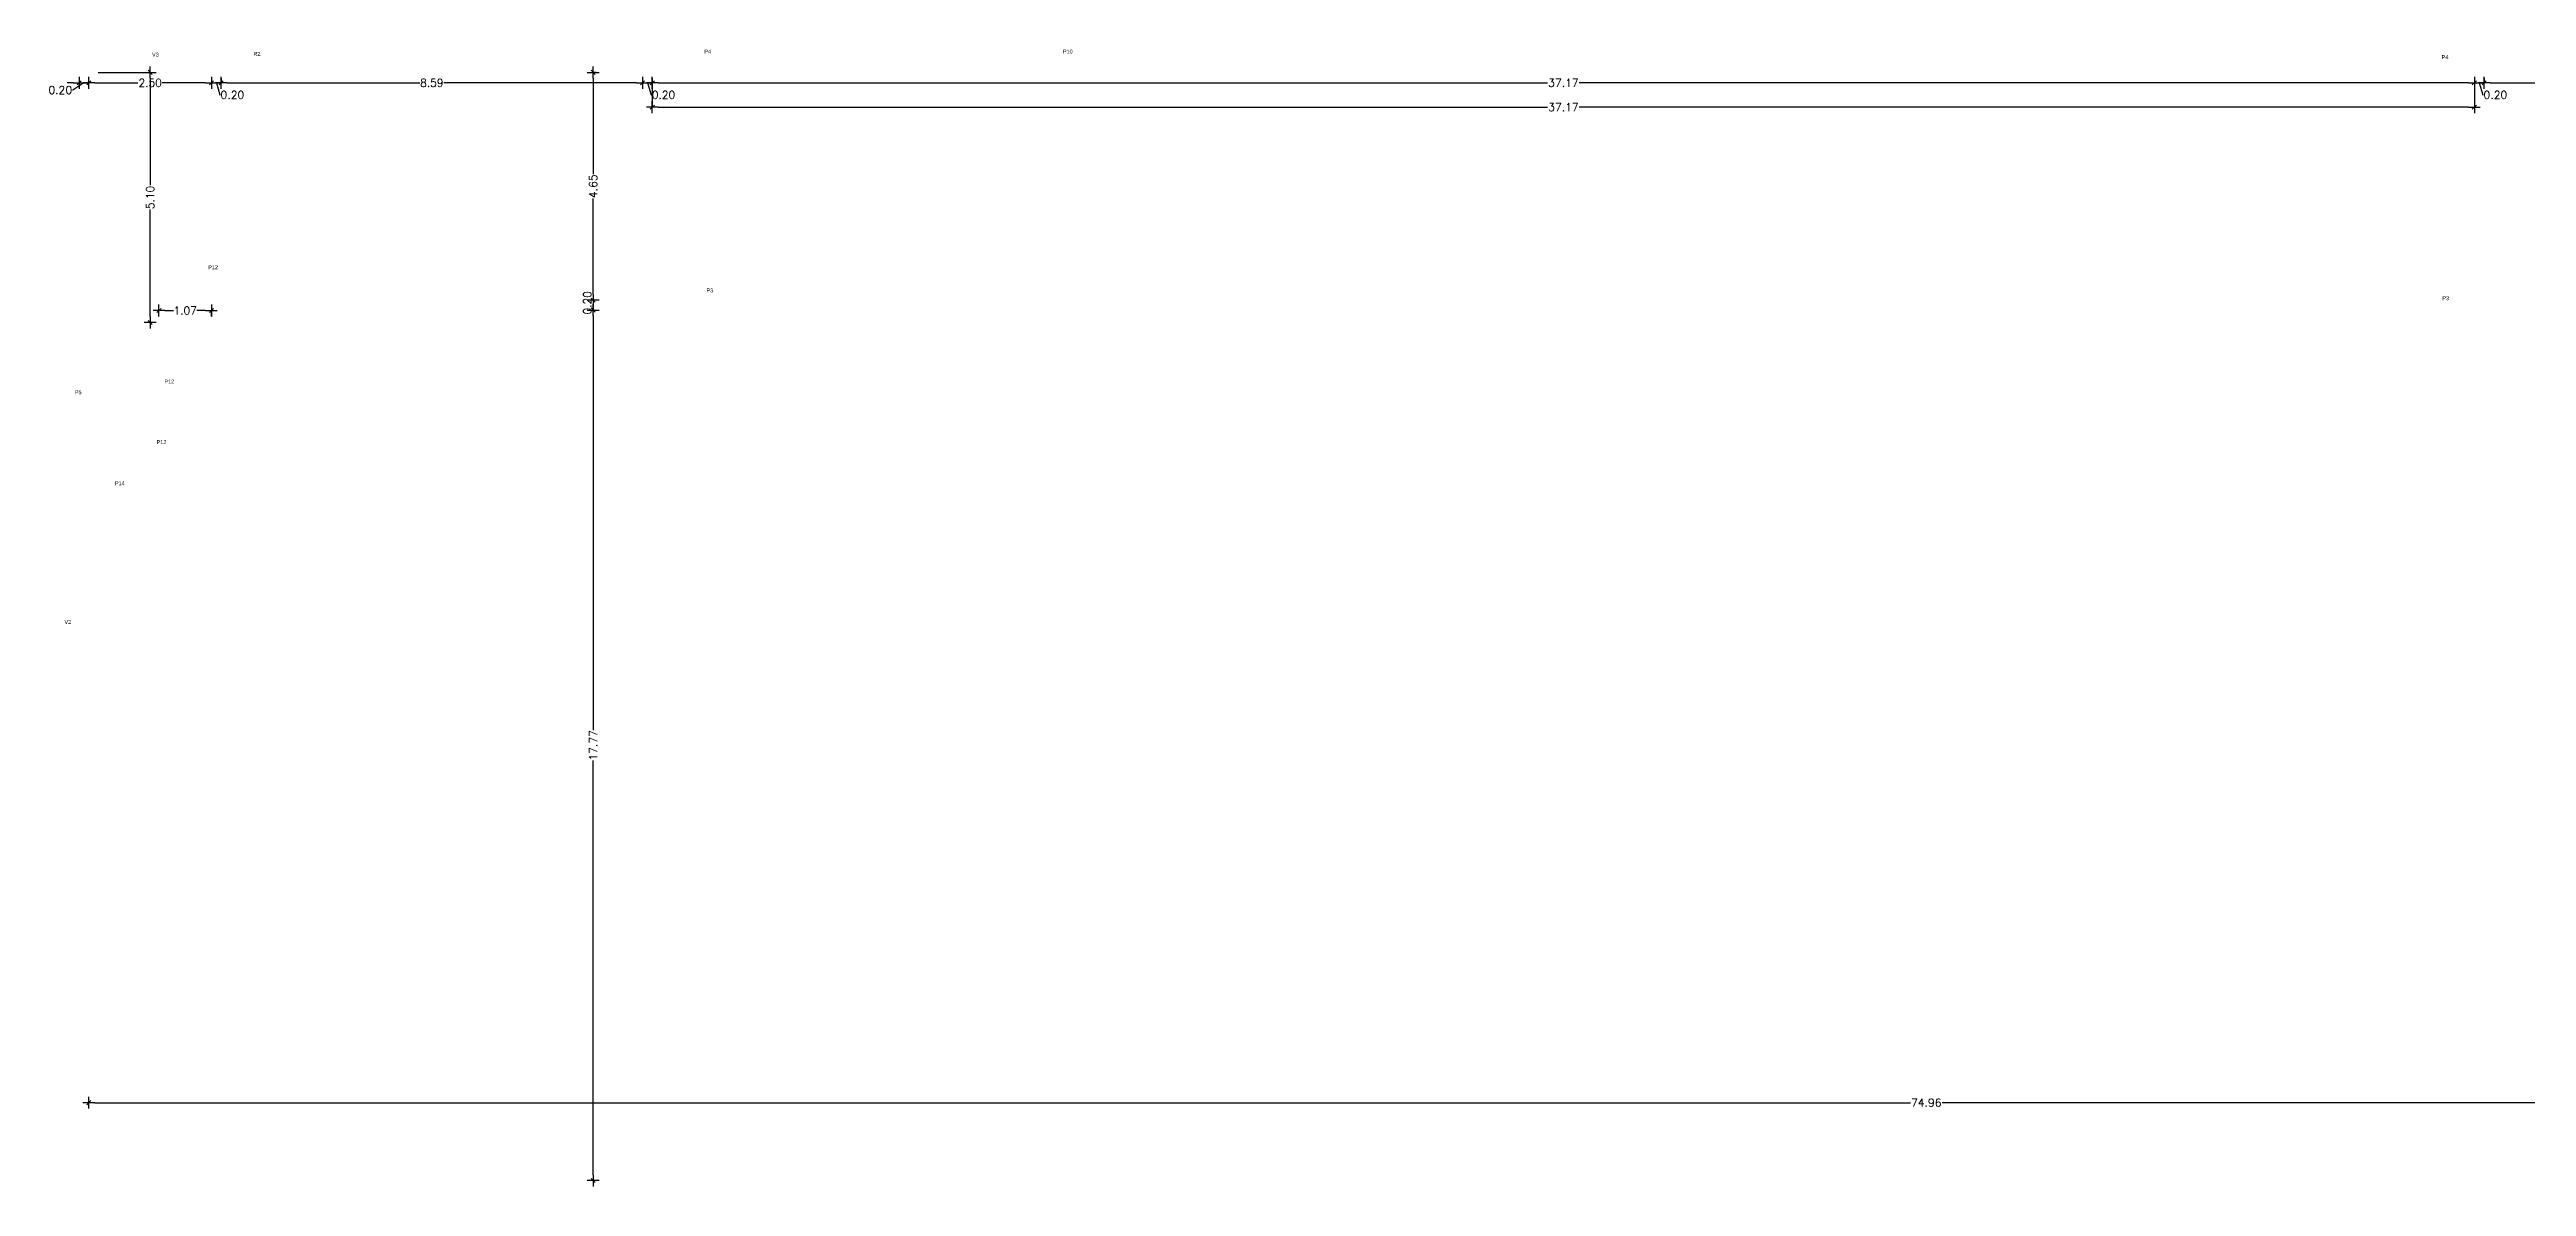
# Model space of a CAD drawing. Header units: metres. Extents: x 210 to 643, y -622 to 114.
# Drawn here: x 335.4 to 385.9, y -97.4 to -74.2 of the extents above; entities that cross this region are included whole.
import ezdxf

# ---------------------------------------------------------------- set-up
doc = ezdxf.new("R2010")
doc.units = ezdxf.units.M
for name, color, linetype in [('00.00 ACOTADO 1_100', 7, 'Continuous'), ('07.01 CARPINTERIA MEMORIA 1_50', 7, 'Continuous'), ('COTAS', 3, 'Continuous')]:
    doc.layers.add(name, color=color, linetype=linetype)
doc.styles.add('E-100', font='romans.shx', dxfattribs={"height": 0.16})
doc.styles.get("Standard").update_dxf_attribs({"font": 'arial.ttf'})
doc.dimstyles.new('E-100', dxfattribs={"dimtxt": 0.16, "dimasz": 0.12, "dimexe": 0, "dimexo": 0.12, "dimgap": 0.0035, "dimtad": 0, "dimzin": 0, "dimdsep": 46, "dimtxsty": 'E-100', "dimblk1": 'COTA', "dimblk2": 'COTA', "dimsah": 1, "dimcen": 1, "dimclre": 9, "dimadec": 0, "dimazin": 0, "dimtfac": 1, "dimtmove": 1, "dimatfit": 2, "dimfxl": 1, "dimtolj": 1, "dimarcsym": 0})

# ---------------------------------------------------------------- blocks, each defined once
blk = doc.blocks.new('COTA')
for p, q in [((-1, 0), (1, 0)), ((0, 1), (0, -1))]:
    blk.add_line(p, q)
at = {"layer": 'COTAS', "color": 5}
blk.add_line((-0.35, -0.35), (0.35, 0.35), dxfattribs=at)
blk = doc.blocks.new('*D60')
at = {"layer": '00.00 ACOTADO 1_100', "color": 9, "lineweight": -2, "transparency": 16777216}
for p, q in [((336.199, -74.858), (336.199, -74.886)), ((338.699, -74.793), (338.699, -74.886))]:
    blk.add_line(p, q, dxfattribs=at)
at = {"layer": '00.00 ACOTADO 1_100', "color": 0, "lineweight": -2, "transparency": 16777216}
for p, q in [((336.319, -74.886), (337.201, -74.886)), ((338.579, -74.886), (337.696, -74.886))]:
    blk.add_line(p, q, dxfattribs=at)
at = {"layer": 'DEFPOINTS', "color": 0, "transparency": 16777216}
for p in [(336.199, -74.738), (338.699, -74.673), (338.699, -74.886)]:
    blk.add_point(p, dxfattribs=at)
at = {"layer": '00.00 ACOTADO 1_100', "color": 0, "lineweight": -2, "transparency": 16777216, "xscale": 0.12, "yscale": 0.12, "zscale": 0.12, "rotation": 180}
blk.add_blockref('COTA', (336.199, -74.886), dxfattribs=at)
at = {"layer": '00.00 ACOTADO 1_100', "color": 0, "lineweight": -2, "transparency": 16777216, "xscale": 0.12, "yscale": 0.12, "zscale": 0.12}
blk.add_blockref('COTA', (338.699, -74.886), dxfattribs=at)
at = {"layer": '00.00 ACOTADO 1_100', "color": 0, "transparency": 16777216, "insert": (337.449, -74.886), "char_height": 0.16, "attachment_point": 5, "style": 'E-100'}
blk.add_mtext('\\A1;2.50', dxfattribs=at)
blk = doc.blocks.new('*D61')
at = {"layer": '00.00 ACOTADO 1_100', "color": 0, "lineweight": -2, "transparency": 16777216}
for p, q in [((335.879, -74.886), (335.759, -74.886)), ((335.87, -75.034), (335.863, -75.034)), ((336.099, -74.886), (335.87, -75.034)), ((335.999, -74.886), (336.199, -74.886)), ((335.999, -74.886), (336.199, -74.886)), ((336.319, -74.886), (336.439, -74.886))]:
    blk.add_line(p, q, dxfattribs=at)
at = {"layer": '00.00 ACOTADO 1_100', "color": 9, "lineweight": -2, "transparency": 16777216}
for p, q in [((335.999, -74.858), (335.999, -74.886)), ((336.199, -74.858), (336.199, -74.886))]:
    blk.add_line(p, q, dxfattribs=at)
at = {"layer": 'DEFPOINTS', "color": 0, "transparency": 16777216}
for p in [(335.999, -74.738), (336.199, -74.738), (336.199, -74.886)]:
    blk.add_point(p, dxfattribs=at)
at = {"layer": '00.00 ACOTADO 1_100', "color": 0, "lineweight": -2, "transparency": 16777216, "xscale": 0.12, "yscale": 0.12, "zscale": 0.12}
blk.add_blockref('COTA', (335.999, -74.886), dxfattribs=at)
at = {"layer": '00.00 ACOTADO 1_100', "color": 0, "lineweight": -2, "transparency": 16777216, "xscale": 0.12, "yscale": 0.12, "zscale": 0.12, "rotation": 180}
blk.add_blockref('COTA', (336.199, -74.886), dxfattribs=at)
at = {"layer": '00.00 ACOTADO 1_100', "color": 0, "transparency": 16777216, "insert": (335.616, -75.034), "char_height": 0.16, "attachment_point": 5, "style": 'E-100'}
blk.add_mtext('\\A1;0.20', dxfattribs=at)
blk = doc.blocks.new('*D62')
at = {"layer": '00.00 ACOTADO 1_100', "color": 0, "lineweight": -2, "transparency": 16777216}
for p, q in [((338.579, -74.886), (338.459, -74.886)), ((338.699, -74.886), (338.899, -74.886)), ((338.699, -74.886), (338.899, -74.886)), ((338.799, -74.886), (338.872, -75.132)), ((338.872, -75.132), (338.879, -75.132)), ((339.019, -74.886), (339.139, -74.886))]:
    blk.add_line(p, q, dxfattribs=at)
at = {"layer": '00.00 ACOTADO 1_100', "color": 9, "lineweight": -2, "transparency": 16777216}
for p, q in [((338.699, -74.793), (338.699, -74.886)), ((338.899, -74.793), (338.899, -74.886))]:
    blk.add_line(p, q, dxfattribs=at)
at = {"layer": 'DEFPOINTS', "color": 0, "transparency": 16777216}
for p in [(338.699, -74.673), (338.899, -74.673), (338.899, -74.886)]:
    blk.add_point(p, dxfattribs=at)
at = {"layer": '00.00 ACOTADO 1_100', "color": 0, "lineweight": -2, "transparency": 16777216, "xscale": 0.12, "yscale": 0.12, "zscale": 0.12}
blk.add_blockref('COTA', (338.699, -74.886), dxfattribs=at)
at = {"layer": '00.00 ACOTADO 1_100', "color": 0, "lineweight": -2, "transparency": 16777216, "xscale": 0.12, "yscale": 0.12, "zscale": 0.12, "rotation": 180}
blk.add_blockref('COTA', (338.899, -74.886), dxfattribs=at)
at = {"layer": '00.00 ACOTADO 1_100', "color": 0, "transparency": 16777216, "insert": (339.126, -75.132), "char_height": 0.16, "attachment_point": 5, "style": 'E-100'}
blk.add_mtext('\\A1;0.20', dxfattribs=at)
blk = doc.blocks.new('*D63')
at = {"layer": '00.00 ACOTADO 1_100', "color": 9, "lineweight": -2, "transparency": 16777216}
for p, q in [((338.899, -74.793), (338.899, -74.886)), ((347.492, -74.793), (347.492, -74.886))]:
    blk.add_line(p, q, dxfattribs=at)
at = {"layer": '00.00 ACOTADO 1_100', "color": 0, "lineweight": -2, "transparency": 16777216}
for p, q in [((339.019, -74.886), (342.952, -74.886)), ((347.372, -74.886), (343.439, -74.886))]:
    blk.add_line(p, q, dxfattribs=at)
at = {"layer": 'DEFPOINTS', "color": 0, "transparency": 16777216}
for p in [(338.899, -74.673), (347.492, -74.673), (347.492, -74.886)]:
    blk.add_point(p, dxfattribs=at)
at = {"layer": '00.00 ACOTADO 1_100', "color": 0, "lineweight": -2, "transparency": 16777216, "xscale": 0.12, "yscale": 0.12, "zscale": 0.12, "rotation": 180}
blk.add_blockref('COTA', (338.899, -74.886), dxfattribs=at)
at = {"layer": '00.00 ACOTADO 1_100', "color": 0, "lineweight": -2, "transparency": 16777216, "xscale": 0.12, "yscale": 0.12, "zscale": 0.12}
blk.add_blockref('COTA', (347.492, -74.886), dxfattribs=at)
at = {"layer": '00.00 ACOTADO 1_100', "color": 0, "transparency": 16777216, "insert": (343.195, -74.886), "char_height": 0.16, "attachment_point": 5, "style": 'E-100'}
blk.add_mtext('\\A1;8.59', dxfattribs=at)
blk = doc.blocks.new('*D64')
at = {"layer": '00.00 ACOTADO 1_100', "color": 0, "lineweight": -2, "transparency": 16777216}
for p, q in [((347.372, -74.886), (347.252, -74.886)), ((347.492, -74.886), (347.692, -74.886)), ((347.492, -74.886), (347.692, -74.886)), ((347.592, -74.886), (347.666, -75.132)), ((347.666, -75.132), (347.673, -75.132)), ((347.812, -74.886), (347.932, -74.886))]:
    blk.add_line(p, q, dxfattribs=at)
at = {"layer": '00.00 ACOTADO 1_100', "color": 9, "lineweight": -2, "transparency": 16777216}
for p, q in [((347.492, -74.793), (347.492, -74.886)), ((347.692, -74.793), (347.692, -74.886))]:
    blk.add_line(p, q, dxfattribs=at)
at = {"layer": 'DEFPOINTS', "color": 0, "transparency": 16777216}
for p in [(347.492, -74.673), (347.692, -74.673), (347.692, -74.886)]:
    blk.add_point(p, dxfattribs=at)
at = {"layer": '00.00 ACOTADO 1_100', "color": 0, "lineweight": -2, "transparency": 16777216, "xscale": 0.12, "yscale": 0.12, "zscale": 0.12}
blk.add_blockref('COTA', (347.492, -74.886), dxfattribs=at)
at = {"layer": '00.00 ACOTADO 1_100', "color": 0, "lineweight": -2, "transparency": 16777216, "xscale": 0.12, "yscale": 0.12, "zscale": 0.12, "rotation": 180}
blk.add_blockref('COTA', (347.692, -74.886), dxfattribs=at)
at = {"layer": '00.00 ACOTADO 1_100', "color": 0, "transparency": 16777216, "insert": (347.92, -75.132), "char_height": 0.16, "attachment_point": 5, "style": 'E-100'}
blk.add_mtext('\\A1;0.20', dxfattribs=at)
blk = doc.blocks.new('*D65')
at = {"layer": '00.00 ACOTADO 1_100', "color": 9, "lineweight": -2, "transparency": 16777216}
for p, q in [((347.692, -74.793), (347.692, -74.886)), ((384.859, -74.793), (384.859, -74.886))]:
    blk.add_line(p, q, dxfattribs=at)
at = {"layer": '00.00 ACOTADO 1_100', "color": 0, "lineweight": -2, "transparency": 16777216}
for p, q in [((347.812, -74.886), (365.952, -74.886)), ((384.739, -74.886), (366.599, -74.886))]:
    blk.add_line(p, q, dxfattribs=at)
at = {"layer": 'DEFPOINTS', "color": 0, "transparency": 16777216}
for p in [(347.692, -74.673), (384.859, -74.673), (384.859, -74.886)]:
    blk.add_point(p, dxfattribs=at)
at = {"layer": '00.00 ACOTADO 1_100', "color": 0, "lineweight": -2, "transparency": 16777216, "xscale": 0.12, "yscale": 0.12, "zscale": 0.12, "rotation": 180}
blk.add_blockref('COTA', (347.692, -74.886), dxfattribs=at)
at = {"layer": '00.00 ACOTADO 1_100', "color": 0, "lineweight": -2, "transparency": 16777216, "xscale": 0.12, "yscale": 0.12, "zscale": 0.12}
blk.add_blockref('COTA', (384.859, -74.886), dxfattribs=at)
at = {"layer": '00.00 ACOTADO 1_100', "color": 0, "transparency": 16777216, "insert": (366.276, -74.886), "char_height": 0.16, "attachment_point": 5, "style": 'E-100'}
blk.add_mtext('\\A1;37.17', dxfattribs=at)
blk = doc.blocks.new('*D66')
at = {"layer": '00.00 ACOTADO 1_100', "color": 0, "lineweight": -2, "transparency": 16777216}
for p, q in [((384.739, -74.886), (384.619, -74.886)), ((384.859, -74.886), (385.059, -74.886)), ((384.859, -74.886), (385.059, -74.886)), ((384.959, -74.886), (385.032, -75.132)), ((385.032, -75.132), (385.039, -75.132)), ((385.179, -74.886), (385.299, -74.886))]:
    blk.add_line(p, q, dxfattribs=at)
at = {"layer": '00.00 ACOTADO 1_100', "color": 9, "lineweight": -2, "transparency": 16777216}
for p, q in [((384.859, -74.793), (384.859, -74.886)), ((385.059, -74.793), (385.059, -74.886))]:
    blk.add_line(p, q, dxfattribs=at)
at = {"layer": 'DEFPOINTS', "color": 0, "transparency": 16777216}
for p in [(384.859, -74.673), (385.059, -74.673), (385.059, -74.886)]:
    blk.add_point(p, dxfattribs=at)
at = {"layer": '00.00 ACOTADO 1_100', "color": 0, "lineweight": -2, "transparency": 16777216, "xscale": 0.12, "yscale": 0.12, "zscale": 0.12}
blk.add_blockref('COTA', (384.859, -74.886), dxfattribs=at)
at = {"layer": '00.00 ACOTADO 1_100', "color": 0, "lineweight": -2, "transparency": 16777216, "xscale": 0.12, "yscale": 0.12, "zscale": 0.12, "rotation": 180}
blk.add_blockref('COTA', (385.059, -74.886), dxfattribs=at)
at = {"layer": '00.00 ACOTADO 1_100', "color": 0, "transparency": 16777216, "insert": (385.287, -75.132), "char_height": 0.16, "attachment_point": 5, "style": 'E-100'}
blk.add_mtext('\\A1;0.20', dxfattribs=at)
blk = doc.blocks.new('*D67')
at = {"layer": '00.00 ACOTADO 1_100', "color": 9, "lineweight": -2, "transparency": 16777216}
for p, q in [((385.059, -74.793), (385.059, -74.886)), ((388.309, -74.793), (388.309, -74.886))]:
    blk.add_line(p, q, dxfattribs=at)
at = {"layer": '00.00 ACOTADO 1_100', "color": 0, "lineweight": -2, "transparency": 16777216}
for p, q in [((385.179, -74.886), (386.436, -74.886)), ((388.189, -74.886), (386.931, -74.886))]:
    blk.add_line(p, q, dxfattribs=at)
at = {"layer": 'DEFPOINTS', "color": 0, "transparency": 16777216}
for p in [(385.059, -74.673), (388.309, -74.673), (388.309, -74.886)]:
    blk.add_point(p, dxfattribs=at)
at = {"layer": '00.00 ACOTADO 1_100', "color": 0, "lineweight": -2, "transparency": 16777216, "xscale": 0.12, "yscale": 0.12, "zscale": 0.12, "rotation": 180}
blk.add_blockref('COTA', (385.059, -74.886), dxfattribs=at)
at = {"layer": '00.00 ACOTADO 1_100', "color": 0, "lineweight": -2, "transparency": 16777216, "xscale": 0.12, "yscale": 0.12, "zscale": 0.12}
blk.add_blockref('COTA', (388.309, -74.886), dxfattribs=at)
at = {"layer": '00.00 ACOTADO 1_100', "color": 0, "transparency": 16777216, "insert": (386.684, -74.886), "char_height": 0.16, "attachment_point": 5, "style": 'E-100'}
blk.add_mtext('\\A1;3.25', dxfattribs=at)
blk = doc.blocks.new('*D73')
at = {"layer": '00.00 ACOTADO 1_100', "color": 9, "lineweight": -2, "transparency": 16777216}
for p, q in [((346.545, -74.673), (346.485, -74.673)), ((346.545, -79.323), (346.485, -79.323))]:
    blk.add_line(p, q, dxfattribs=at)
at = {"layer": '00.00 ACOTADO 1_100', "color": 0, "lineweight": -2, "transparency": 16777216}
for p, q in [((346.485, -74.793), (346.485, -76.751)), ((346.485, -79.203), (346.485, -77.245))]:
    blk.add_line(p, q, dxfattribs=at)
at = {"layer": 'DEFPOINTS', "color": 0, "transparency": 16777216}
for p in [(346.665, -74.673), (346.485, -79.323), (346.665, -79.323)]:
    blk.add_point(p, dxfattribs=at)
at = {"layer": '00.00 ACOTADO 1_100', "color": 0, "lineweight": -2, "transparency": 16777216, "xscale": 0.12, "yscale": 0.12, "zscale": 0.12}
for p, rotation in [((346.485, -74.673), 90), ((346.485, -79.323), 270)]:
    blk.add_blockref('COTA', p, dxfattribs=dict(at, rotation=rotation))
at = {"layer": '00.00 ACOTADO 1_100', "color": 0, "transparency": 16777216, "insert": (346.485, -76.998), "char_height": 0.16, "attachment_point": 5, "rotation": 90, "style": 'E-100'}
blk.add_mtext('\\A1;4.65', dxfattribs=at)
blk = doc.blocks.new('*D74')
at = {"layer": '00.00 ACOTADO 1_100', "color": 0, "lineweight": -2, "transparency": 16777216}
for p, q in [((346.485, -79.203), (346.485, -79.083)), ((346.485, -79.323), (346.485, -79.523)), ((346.485, -79.643), (346.485, -79.763))]:
    blk.add_line(p, q, dxfattribs=at)
at = {"layer": 'DEFPOINTS', "color": 0, "transparency": 16777216}
for p in [(346.605, -79.323), (346.485, -79.523), (346.605, -79.523)]:
    blk.add_point(p, dxfattribs=at)
at = {"layer": '00.00 ACOTADO 1_100', "color": 0, "lineweight": -2, "transparency": 16777216, "xscale": 0.12, "yscale": 0.12, "zscale": 0.12}
for p, rotation in [((346.485, -79.323), 270), ((346.485, -79.523), 90)]:
    blk.add_blockref('COTA', p, dxfattribs=dict(at, rotation=rotation))
at = {"layer": '00.00 ACOTADO 1_100', "color": 0, "transparency": 16777216, "insert": (346.365, -79.377), "char_height": 0.16, "attachment_point": 5, "rotation": 90, "style": 'E-100'}
blk.add_mtext('\\A1;0.20', dxfattribs=at)
blk = doc.blocks.new('*D75')
at = {"layer": '00.00 ACOTADO 1_100', "color": 0, "lineweight": -2, "transparency": 16777216}
for p, q in [((346.485, -79.643), (346.485, -88.093)), ((346.485, -97.168), (346.485, -88.718))]:
    blk.add_line(p, q, dxfattribs=at)
at = {"layer": 'DEFPOINTS', "color": 0, "transparency": 16777216}
for p in [(346.605, -79.523), (346.485, -97.288), (346.605, -97.288)]:
    blk.add_point(p, dxfattribs=at)
at = {"layer": '00.00 ACOTADO 1_100', "color": 0, "lineweight": -2, "transparency": 16777216, "xscale": 0.12, "yscale": 0.12, "zscale": 0.12}
for p, rotation in [((346.485, -79.523), 90), ((346.485, -97.288), 270)]:
    blk.add_blockref('COTA', p, dxfattribs=dict(at, rotation=rotation))
at = {"layer": '00.00 ACOTADO 1_100', "color": 0, "transparency": 16777216, "insert": (346.485, -88.406), "char_height": 0.16, "attachment_point": 5, "rotation": 90, "style": 'E-100'}
blk.add_mtext('\\A1;17.77', dxfattribs=at)
blk = doc.blocks.new('*D76')
at = {"layer": '00.00 ACOTADO 1_100', "color": 9, "lineweight": -2, "transparency": 16777216}
for p, q in [((336.199, -95.818), (336.199, -95.698)), ((411.159, -95.654), (411.159, -95.698))]:
    blk.add_line(p, q, dxfattribs=at)
at = {"layer": '00.00 ACOTADO 1_100', "color": 0, "lineweight": -2, "transparency": 16777216}
for p, q in [((336.319, -95.698), (373.355, -95.698)), ((411.039, -95.698), (374.002, -95.698))]:
    blk.add_line(p, q, dxfattribs=at)
at = {"layer": 'DEFPOINTS', "color": 0, "transparency": 16777216}
for p in [(336.199, -95.938), (411.159, -95.698), (411.159, -95.774)]:
    blk.add_point(p, dxfattribs=at)
at = {"layer": '00.00 ACOTADO 1_100', "color": 0, "lineweight": -2, "transparency": 16777216, "xscale": 0.12, "yscale": 0.12, "zscale": 0.12, "rotation": 180}
blk.add_blockref('COTA', (336.199, -95.698), dxfattribs=at)
at = {"layer": '00.00 ACOTADO 1_100', "color": 0, "lineweight": -2, "transparency": 16777216, "xscale": 0.12, "yscale": 0.12, "zscale": 0.12}
blk.add_blockref('COTA', (411.159, -95.698), dxfattribs=at)
at = {"layer": '00.00 ACOTADO 1_100', "color": 0, "transparency": 16777216, "insert": (373.679, -95.698), "char_height": 0.16, "attachment_point": 5, "style": 'E-100'}
blk.add_mtext('\\A1;74.96', dxfattribs=at)
blk = doc.blocks.new('*D77')
at = {"layer": '00.00 ACOTADO 1_100', "color": 9, "lineweight": -2, "transparency": 16777216}
for p, q in [((347.692, -74.793), (347.692, -75.382)), ((384.859, -74.793), (384.859, -75.382))]:
    blk.add_line(p, q, dxfattribs=at)
at = {"layer": '00.00 ACOTADO 1_100', "color": 0, "lineweight": -2, "transparency": 16777216}
for p, q in [((347.812, -75.382), (365.952, -75.382)), ((384.739, -75.382), (366.599, -75.382))]:
    blk.add_line(p, q, dxfattribs=at)
at = {"layer": 'DEFPOINTS', "color": 0, "transparency": 16777216}
for p in [(347.692, -74.673), (384.859, -74.673), (384.859, -75.382)]:
    blk.add_point(p, dxfattribs=at)
at = {"layer": '00.00 ACOTADO 1_100', "color": 0, "lineweight": -2, "transparency": 16777216, "xscale": 0.12, "yscale": 0.12, "zscale": 0.12, "rotation": 180}
blk.add_blockref('COTA', (347.692, -75.382), dxfattribs=at)
at = {"layer": '00.00 ACOTADO 1_100', "color": 0, "lineweight": -2, "transparency": 16777216, "xscale": 0.12, "yscale": 0.12, "zscale": 0.12}
blk.add_blockref('COTA', (384.859, -75.382), dxfattribs=at)
at = {"layer": '00.00 ACOTADO 1_100', "color": 0, "transparency": 16777216, "insert": (366.276, -75.382), "char_height": 0.16, "attachment_point": 5, "style": 'E-100'}
blk.add_mtext('\\A1;37.17', dxfattribs=at)
blk = doc.blocks.new('*D101')
at = {"layer": '00.00 ACOTADO 1_100', "color": 9, "lineweight": -2, "transparency": 16777216}
for p, q in [((336.387, -74.673), (337.45, -74.673)), ((337.509, -79.776), (337.45, -79.776))]:
    blk.add_line(p, q, dxfattribs=at)
at = {"layer": '00.00 ACOTADO 1_100', "color": 0, "lineweight": -2, "transparency": 16777216}
for p, q in [((337.45, -74.793), (337.45, -76.977)), ((337.45, -79.656), (337.45, -77.472))]:
    blk.add_line(p, q, dxfattribs=at)
at = {"layer": 'DEFPOINTS', "color": 0, "transparency": 16777216}
for p in [(336.267, -74.673), (337.45, -79.776), (337.629, -79.776)]:
    blk.add_point(p, dxfattribs=at)
at = {"layer": '00.00 ACOTADO 1_100', "color": 0, "lineweight": -2, "transparency": 16777216, "xscale": 0.12, "yscale": 0.12, "zscale": 0.12}
for p, rotation in [((337.45, -74.673), 90), ((337.45, -79.776), 270)]:
    blk.add_blockref('COTA', p, dxfattribs=dict(at, rotation=rotation))
at = {"layer": '00.00 ACOTADO 1_100', "color": 0, "transparency": 16777216, "insert": (337.45, -77.225), "char_height": 0.16, "attachment_point": 5, "rotation": 90, "style": 'E-100'}
blk.add_mtext('\\A1;5.10', dxfattribs=at)
blk = doc.blocks.new('*D102')
at = {"layer": '00.00 ACOTADO 1_100', "color": 9, "lineweight": -2, "transparency": 16777216}
for p, q in [((337.629, -79.656), (337.629, -79.533)), ((338.699, -79.656), (338.699, -79.533))]:
    blk.add_line(p, q, dxfattribs=at)
at = {"layer": '00.00 ACOTADO 1_100', "color": 0, "lineweight": -2, "transparency": 16777216}
for p, q in [((337.749, -79.533), (337.928, -79.533)), ((338.579, -79.533), (338.4, -79.533))]:
    blk.add_line(p, q, dxfattribs=at)
at = {"layer": 'DEFPOINTS', "color": 0, "transparency": 16777216}
for p in [(337.629, -79.533), (337.629, -79.776), (338.699, -79.776)]:
    blk.add_point(p, dxfattribs=at)
at = {"layer": '00.00 ACOTADO 1_100', "color": 0, "lineweight": -2, "transparency": 16777216, "xscale": 0.12, "yscale": 0.12, "zscale": 0.12, "rotation": 180}
blk.add_blockref('COTA', (337.629, -79.533), dxfattribs=at)
at = {"layer": '00.00 ACOTADO 1_100', "color": 0, "lineweight": -2, "transparency": 16777216, "xscale": 0.12, "yscale": 0.12, "zscale": 0.12}
blk.add_blockref('COTA', (338.699, -79.533), dxfattribs=at)
at = {"layer": '00.00 ACOTADO 1_100', "color": 0, "transparency": 16777216, "insert": (338.164, -79.533), "char_height": 0.16, "attachment_point": 5, "style": 'E-100'}
blk.add_mtext('\\A1;1.07', dxfattribs=at)

msp = doc.modelspace()

# ---------------------------------------------------------------- texts
at = {"layer": '07.01 CARPINTERIA MEMORIA 1_50', "char_height": 0.08, "attachment_point": 1}
for s, width, heights, insert in [('V3', 1.57422, [0.691], (337.487, -74.269)), ('R2', 1.57422, [0.691], (339.556, -74.256)), ('P4', 1.57422, [0.691], (348.754, -74.208)), ('P10', 1.57422, [0.691], (356.067, -74.207)), ('P4', 1.57422, [0.691], (384.192, -74.321)), ('P12', 0.25784, [0.098], (338.634, -78.609)), ('P3', 1.57422, [0.691], (348.797, -79.083)), ('P3', 1.57422, [0.691], (384.205, -79.242)), ('P5', 1.57422, [0.691], (335.912, -81.161)), ('P12', 0.595, [0.284], (337.741, -80.941)), ('P12', 1.57422, [0.691], (337.581, -82.177)), ('P14', 1.57422, [0.691], (336.73, -83.018)), ('V2', 1.57422, [0.691], (335.701, -85.848))]:
    msp.add_mtext_dynamic_manual_height_columns(s, width=width, gutter_width=1, heights=heights, dxfattribs=dict(at, insert=insert))

# ---------------------------------------------------------------- dimensions: what is measured, and where the dimension line sits
at = {"layer": '00.00 ACOTADO 1_100'}
dim = msp.add_linear_dim(base=(336.199, -74.886), p1=(335.999, -74.738), p2=(336.199, -74.738), dimstyle='E-100', dxfattribs=at)
dim.commit()
dim.dimension.update_dxf_attribs({"geometry": '*D61', "text_midpoint": (335.86, -75.034), "dimtype": 160})
for base, p1, p2, picture, middle in [((338.699, -74.886), (336.199, -74.738), (338.699, -74.673), '*D60', (337.449, -74.886)), ((338.899, -74.886), (338.699, -74.673), (338.899, -74.673), '*D62', (338.883, -75.132)), ((347.492, -74.886), (338.899, -74.673), (347.492, -74.673), '*D63', (343.195, -74.886)), ((347.692, -74.886), (347.492, -74.673), (347.692, -74.673), '*D64', (347.676, -75.132)), ((384.859, -74.886), (347.692, -74.673), (384.859, -74.673), '*D65', (366.276, -74.886)), ((384.859, -75.382), (347.692, -74.673), (384.859, -74.673), '*D77', (366.276, -75.382)), ((385.059, -74.886), (384.859, -74.673), (385.059, -74.673), '*D66', (385.043, -75.132)), ((388.309, -74.886), (385.059, -74.673), (388.309, -74.673), '*D67', (386.684, -74.886)), ((337.629, -79.533), (338.699, -79.776), (337.629, -79.776), '*D102', (338.164, -79.533)), ((411.159, -95.698), (336.199, -95.938), (411.159, -95.774), '*D76', (373.679, -95.698))]:
    dim = msp.add_linear_dim(base=base, p1=p1, p2=p2, dimstyle='E-100', dxfattribs=at)
    dim.commit()
    dim.dimension.update_dxf_attribs({"geometry": picture, "text_midpoint": middle})
for base, p1, p2, picture, middle in [((337.45, -79.776), (336.267, -74.673), (337.629, -79.776), '*D101', (337.45, -77.225)), ((346.485, -79.323), (346.665, -74.673), (346.665, -79.323), '*D73', (346.485, -76.998)), ((346.485, -79.523), (346.605, -79.323), (346.605, -79.523), '*D74', (346.365, -79.377)), ((346.485227, -97.288003), (346.605227, -79.523002), (346.605227, -97.288003), '*D75', (346.485227, -88.405502))]:
    dim = msp.add_linear_dim(base=base, p1=p1, p2=p2, angle=90, dimstyle='E-100', dxfattribs=at)
    dim.commit()
    dim.dimension.update_dxf_attribs({"geometry": picture, "text_midpoint": middle})

doc.saveas('drawing.dxf')
